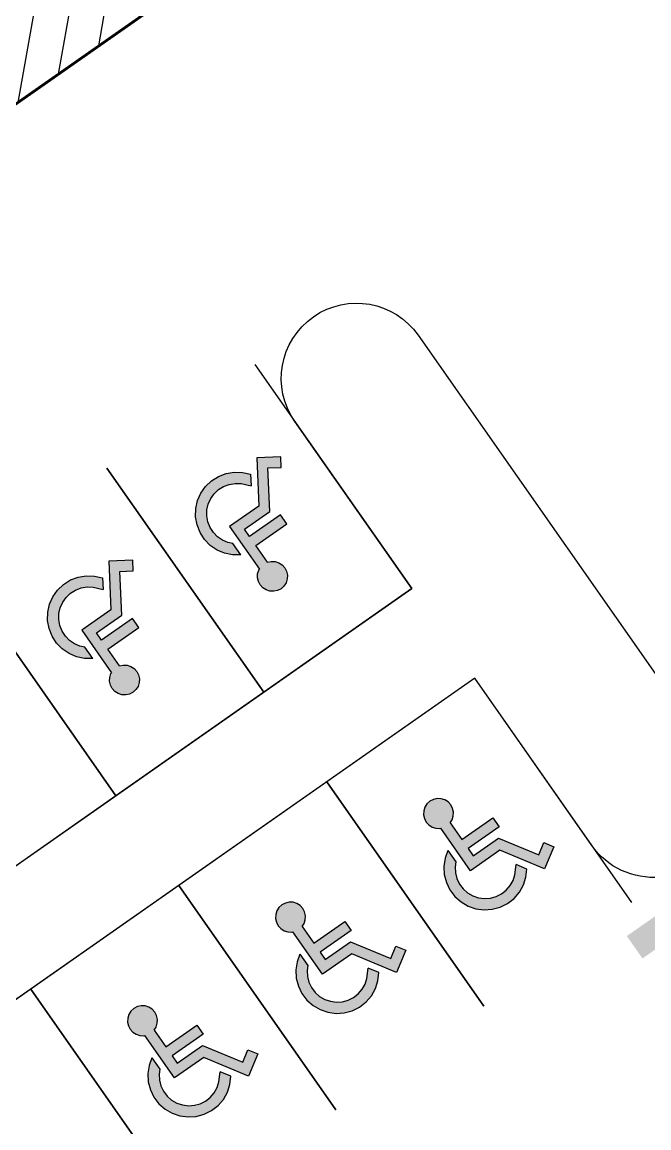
# Model space of a CAD drawing. Header units: millimetres. Extents: x 152904052 to 153933663, y 538271515 to 539240469.
# Drawn here: x 153324253 to 153335701, y 538635201 to 538655400 of the extents above; entities that cross this region are included whole.
import ezdxf

# ---------------------------------------------------------------- set-up
doc = ezdxf.new("R2010")
doc.units = ezdxf.units.MM
doc.layers.add('SCHM', color=9, linetype='Continuous')

msp = doc.modelspace()

# ---------------------------------------------------------------- hatches: boundary and pattern name
at = {"layer": 'SCHM'}
h = msp.add_hatch(dxfattribs=at)
h.set_pattern_fill('ANSI31', color=256, scale=200, angle=35)
h.set_pattern_definition([(80, (122809884.9, 494497989), (-625.352923, 110.266593), [])])
h.paths.add_polyline_path([(153324096, 538653874.4), (153326799.2, 538655767.2), (153323934.5, 538659858.6), (153321231.2, 538657965.7)])
for points in [[(153329001.3, 538645485.3), (153329049.7, 538645432.5), (153329082.7, 538645369.1), (153329098.2, 538645299.2), (153329095.1, 538645227.7), (153329073.6, 538645159.4), (153329035.1, 538645099.1), (153328982.3, 538645050.7), (153328918.9, 538645017.7), (153328849, 538645002.2), (153328777.5, 538645005.3), (153328709.2, 538645026.8), (153328648.9, 538645065.3), (153328600.5, 538645118.1), (153328567.5, 538645181.5), (153328552, 538645251.4), (153328555.1, 538645322.9), (153328576.6, 538645391.2), (153328587.4, 538645408), (153328043.7, 538646184.5), (153328575.6, 538646556.9), (153328538.1, 538647443.1), (153328975.3, 538647461.6), (153328983.5, 538647266.9), (153328741, 538647256.7), (153328774.8, 538646458.5), (153328315, 538646136.6), (153328408.7, 538646002.8), (153328975, 538646399.3), (153329090.3, 538646234.7), (153328524, 538645838.2), (153328736.9, 538645534.1), (153328801.2, 538645548.4), (153328872.7, 538645545.3), (153328941, 538645523.8)], [(153328012.8, 538645894.4), (153328101.3, 538645876), (153328248.1, 538645666.4), (153328098, 538645667.5), (153327951.2, 538645698), (153327813.1, 538645756.9), (153327689.4, 538645841.8), (153327584.8, 538645949.4), (153327503.4, 538646075.4), (153327448.3, 538646215), (153327421.8, 538646362.7), (153327424.9, 538646512.7), (153327457.4, 538646659.2), (153327518, 538646796.4), (153327604.5, 538646919), (153327713.4, 538647022.3), (153327840.5, 538647102), (153327980.8, 538647155.3), (153328128.8, 538647179.9), (153328278.8, 538647174.9), (153328424.8, 538647140.5), (153328433.8, 538646927.9), (153328251.6, 538646970.9), (153328142.3, 538646974.5), (153328034.4, 538646956.6), (153327932.2, 538646917.8), (153327839.5, 538646859.6), (153327760.2, 538646784.4), (153327697.1, 538646695), (153327652.9, 538646595), (153327629.2, 538646488.2), (153327627, 538646378.9), (153327646.3, 538646271.2), (153327686.4, 538646169.5), (153327745.8, 538646077.6), (153327822, 538645999.2), (153327912.2, 538645937.3)], [(153326298.1, 538643592.5), (153326346.5, 538643539.7), (153326379.5, 538643476.3), (153326395, 538643406.4), (153326391.9, 538643334.9), (153326370.4, 538643266.6), (153326331.9, 538643206.3), (153326279.1, 538643157.9), (153326215.7, 538643124.9), (153326145.8, 538643109.4), (153326074.3, 538643112.5), (153326006, 538643134), (153325945.7, 538643172.5), (153325897.3, 538643225.3), (153325864.3, 538643288.7), (153325848.8, 538643358.6), (153325851.9, 538643430.1), (153325873.4, 538643498.4), (153325884.2, 538643515.2), (153325340.5, 538644291.7), (153325872.4, 538644664.1), (153325834.9, 538645550.3), (153326272.1, 538645568.8), (153326280.3, 538645374.1), (153326037.8, 538645363.9), (153326071.6, 538644565.7), (153325611.8, 538644243.8), (153325705.5, 538644110), (153326271.8, 538644506.5), (153326387.1, 538644341.9), (153325820.8, 538643945.4), (153326033.7, 538643641.3), (153326098, 538643655.6), (153326169.5, 538643652.5), (153326237.8, 538643631)], [(153325309.6, 538644001.6), (153325398.1, 538643983.2), (153325544.9, 538643773.5), (153325394.8, 538643774.7), (153325247.9, 538643805.2), (153325109.9, 538643864.1), (153324986.2, 538643949), (153324881.6, 538644056.6), (153324800.2, 538644182.6), (153324745.1, 538644322.2), (153324718.6, 538644469.9), (153324721.7, 538644619.9), (153324754.2, 538644766.4), (153324814.8, 538644903.6), (153324901.3, 538645026.2), (153325010.2, 538645129.5), (153325137.3, 538645209.2), (153325277.6, 538645262.5), (153325425.6, 538645287.1), (153325575.6, 538645282.1), (153325721.6, 538645247.7), (153325730.6, 538645035.1), (153325548.4, 538645078), (153325439.1, 538645081.7), (153325331.2, 538645063.8), (153325229, 538645025), (153325136.3, 538644966.8), (153325057, 538644891.6), (153324993.9, 538644802.2), (153324949.7, 538644702.2), (153324926, 538644595.4), (153324923.8, 538644486.1), (153324943.1, 538644378.4), (153324983.2, 538644276.7), (153325042.6, 538644184.8), (153325118.8, 538644106.4), (153325209, 538644044.5)], [(153332115.5, 538641037.7), (153332082.5, 538641101.2), (153332034.2, 538641154), (153331973.8, 538641192.4), (153331905.5, 538641213.9), (153331834, 538641217.1), (153331764.2, 538641201.6), (153331700.7, 538641168.5), (153331647.9, 538641120.2), (153331609.5, 538641059.8), (153331588, 538640991.6), (153331584.8, 538640920.1), (153331600.3, 538640850.2), (153331633.4, 538640786.7), (153331681.7, 538640733.9), (153331742.1, 538640695.5), (153331810.3, 538640674), (153331881.8, 538640670.9), (153331901.4, 538640675.2), (153332445, 538639898.8), (153332976.9, 538640271.2), (153333796.8, 538639932.8), (153333963.7, 538640337.3), (153333783.6, 538640411.6), (153333691, 538640187.3), (153332952.6, 538640492), (153332492.9, 538640170.1), (153332399.2, 538640303.8), (153332965.5, 538640700.3), (153332850.1, 538640865), (153332283.9, 538640468.5), (153332071, 538640772.5), (153332106.4, 538640828.1), (153332127.9, 538640896.4), (153332131, 538640967.9)], [(153332161.9, 538639968.9), (153332174.8, 538640058.4), (153332028.1, 538640268), (153331977.8, 538640126.6), (153331956.3, 538639978.1), (153331964.4, 538639828.3), (153332001.9, 538639683), (153332067.1, 538639547.9), (153332157.7, 538639428.3), (153332270.1, 538639328.8), (153332399.8, 538639253.4), (153332541.8, 538639205), (153332690.6, 538639185.4), (153332840.3, 538639195.5), (153332985.1, 538639234.8), (153333119.3, 538639301.8), (153333237.8, 538639393.9), (153333335.8, 538639507.6), (153333409.5, 538639638.2), (153333456.1, 538639780.9), (153333473.7, 538639929.9), (153333277.1, 538640011), (153333255.1, 538639825.1), (153333221.1, 538639721.2), (153333167.4, 538639625.9), (153333095.9, 538639543.1), (153333009.6, 538639476), (153332911.8, 538639427.1), (153332806.2, 538639398.4), (153332697.1, 538639391.1), (153332588.7, 538639405.4), (153332485.2, 538639440.7), (153332390.6, 538639495.7), (153332308.7, 538639568.1), (153332242.7, 538639655.3), (153332195.1, 538639753.8), (153332167.8, 538639859.7)], [(153329412.3, 538639144.9), (153329379.3, 538639208.4), (153329330.9, 538639261.2), (153329270.6, 538639299.6), (153329202.3, 538639321.1), (153329130.8, 538639324.3), (153329061, 538639308.8), (153328997.5, 538639275.7), (153328944.7, 538639227.4), (153328906.3, 538639167), (153328884.8, 538639098.8), (153328881.6, 538639027.3), (153328897.1, 538638957.4), (153328930.2, 538638893.9), (153328978.5, 538638841.1), (153329038.9, 538638802.7), (153329107.1, 538638781.2), (153329178.6, 538638778.1), (153329198.2, 538638782.4), (153329741.8, 538638006), (153330273.7, 538638378.4), (153331093.6, 538638040), (153331260.5, 538638444.5), (153331080.4, 538638518.8), (153330987.8, 538638294.4), (153330249.4, 538638599.2), (153329789.7, 538638277.3), (153329696, 538638411), (153330262.3, 538638807.5), (153330146.9, 538638972.2), (153329580.7, 538638575.7), (153329367.8, 538638879.7), (153329403.2, 538638935.3), (153329424.7, 538639003.5), (153329427.8, 538639075)], [(153329458.7, 538638076.1), (153329471.6, 538638165.6), (153329324.9, 538638375.2), (153329274.6, 538638233.8), (153329253.1, 538638085.3), (153329261.2, 538637935.5), (153329298.7, 538637790.2), (153329363.9, 538637655.1), (153329454.5, 538637535.5), (153329566.9, 538637436), (153329696.6, 538637360.6), (153329838.6, 538637312.1), (153329987.4, 538637292.6), (153330137.1, 538637302.7), (153330281.9, 538637342), (153330416.1, 538637409), (153330534.6, 538637501.1), (153330632.6, 538637614.8), (153330706.3, 538637745.4), (153330752.9, 538637888.1), (153330770.5, 538638037.1), (153330573.9, 538638118.2), (153330551.9, 538637932.3), (153330517.9, 538637828.4), (153330464.2, 538637733.1), (153330392.7, 538637650.3), (153330306.4, 538637583.2), (153330208.6, 538637534.3), (153330103, 538637505.6), (153329993.9, 538637498.3), (153329885.5, 538637512.6), (153329782, 538637547.9), (153329687.4, 538637602.8), (153329605.5, 538637675.3), (153329539.5, 538637762.5), (153329491.9, 538637861), (153329464.6, 538637966.9)], [(153326709.1, 538637252.1), (153326676.1, 538637315.6), (153326627.7, 538637368.4), (153326567.4, 538637406.8), (153326499.1, 538637428.3), (153326427.6, 538637431.5), (153326357.8, 538637416), (153326294.3, 538637382.9), (153326241.5, 538637334.6), (153326203.1, 538637274.2), (153326181.5, 538637206), (153326178.4, 538637134.5), (153326193.9, 538637064.6), (153326227, 538637001.1), (153326275.3, 538636948.3), (153326335.7, 538636909.9), (153326403.9, 538636888.4), (153326475.4, 538636885.2), (153326495, 538636889.6), (153327038.6, 538636113.2), (153327570.5, 538636485.6), (153328390.4, 538636147.2), (153328557.3, 538636551.7), (153328377.2, 538636626), (153328284.6, 538636401.6), (153327546.2, 538636706.4), (153327086.5, 538636384.5), (153326992.8, 538636518.2), (153327559.1, 538636914.7), (153327443.7, 538637079.4), (153326877.5, 538636682.9), (153326664.6, 538636986.9), (153326700, 538637042.5), (153326721.5, 538637110.7), (153326724.6, 538637182.2)], [(153326755.5, 538636183.3), (153326768.4, 538636272.8), (153326621.7, 538636482.4), (153326571.4, 538636341), (153326549.9, 538636192.5), (153326558, 538636042.7), (153326595.5, 538635897.4), (153326660.7, 538635762.3), (153326751.3, 538635642.7), (153326863.7, 538635543.2), (153326993.4, 538635467.8), (153327135.4, 538635419.3), (153327284.2, 538635399.8), (153327433.9, 538635409.9), (153327578.7, 538635449.2), (153327712.9, 538635516.2), (153327831.3, 538635608.3), (153327929.4, 538635722), (153328003.1, 538635852.6), (153328049.7, 538635995.3), (153328067.3, 538636144.3), (153327870.7, 538636225.4), (153327848.7, 538636039.5), (153327814.7, 538635935.6), (153327761, 538635840.3), (153327689.5, 538635757.5), (153327603.2, 538635690.4), (153327505.4, 538635641.5), (153327399.8, 538635612.8), (153327290.7, 538635605.5), (153327182.3, 538635619.8), (153327078.8, 538635655.1), (153326984.2, 538635710), (153326902.3, 538635782.5), (153326836.3, 538635869.7), (153326788.7, 538635968.2), (153326761.4, 538636074.1)]]:
    msp.add_hatch(color=256, dxfattribs=at).paths.add_polyline_path(points)

# ---------------------------------------------------------------- linework, layer by layer
for p, q in [((153328975.3, 538647461.6), (153328538.1, 538647443.1)), ((153328538.1, 538647443.1), (153328575.6, 538646556.9)), ((153328983.5, 538647266.9), (153328975.3, 538647461.6)), ((153327980.8, 538647155.3), (153328128.8, 538647179.9)), ((153328128.8, 538647179.9), (153328278.8, 538647174.9)), ((153328278.8, 538647174.9), (153328424.8, 538647140.5)), ((153328741, 538647256.7), (153328983.5, 538647266.9)), ((153328774.8, 538646458.5), (153328741, 538647256.7)), ((153327604.5, 538646919), (153327713.4, 538647022.3)), ((153327713.4, 538647022.3), (153327840.5, 538647102)), ((153327840.5, 538647102), (153327980.8, 538647155.3)), ((153328034.4, 538646956.6), (153328142.3, 538646974.5)), ((153328142.3, 538646974.5), (153328251.6, 538646970.9)), ((153328251.6, 538646970.9), (153328433.8, 538646927.9)), ((153328424.8, 538647140.5), (153328433.8, 538646927.9)), ((153327457.4, 538646659.2), (153327518, 538646796.4)), ((153327518, 538646796.4), (153327604.5, 538646919)), ((153327697.1, 538646695), (153327760.2, 538646784.4)), ((153327760.2, 538646784.4), (153327839.5, 538646859.6)), ((153327839.5, 538646859.6), (153327932.2, 538646917.8)), ((153327932.2, 538646917.8), (153328034.4, 538646956.6)), ((153327424.9, 538646512.7), (153327457.4, 538646659.2)), ((153327629.2, 538646488.2), (153327652.9, 538646595)), ((153327652.9, 538646595), (153327697.1, 538646695)), ((153327421.8, 538646362.7), (153327424.9, 538646512.7)), ((153327448.3, 538646215), (153327421.8, 538646362.7)), ((153327627, 538646378.9), (153327629.2, 538646488.2)), ((153327646.3, 538646271.2), (153327627, 538646378.9)), ((153328575.6, 538646556.9), (153328043.7, 538646184.5)), ((153328315, 538646136.6), (153328774.8, 538646458.5)), ((153328975, 538646399.3), (153328408.7, 538646002.8)), ((153329090.3, 538646234.7), (153328975, 538646399.3)), ((153327503.4, 538646075.4), (153327448.3, 538646215)), ((153327686.4, 538646169.5), (153327646.3, 538646271.2)), ((153327745.8, 538646077.6), (153327686.4, 538646169.5)), ((153328043.7, 538646184.5), (153328587.4, 538645408)), ((153328524, 538645838.2), (153329090.3, 538646234.7)), ((153327584.8, 538645949.4), (153327503.4, 538646075.4)), ((153327822, 538645999.2), (153327745.8, 538646077.6)), ((153327912.2, 538645937.3), (153327822, 538645999.2)), ((153328408.7, 538646002.8), (153328315, 538646136.6)), ((153327689.4, 538645841.8), (153327584.8, 538645949.4)), ((153327813.1, 538645756.9), (153327689.4, 538645841.8)), ((153327951.2, 538645698), (153327813.1, 538645756.9)), ((153328012.8, 538645894.4), (153327912.2, 538645937.3)), ((153328101.3, 538645876), (153328012.8, 538645894.4)), ((153328248.1, 538645666.4), (153328101.3, 538645876)), ((153328736.9, 538645534.1), (153328524, 538645838.2)), ((153326272.1, 538645568.8), (153325834.9, 538645550.3)), ((153326280.3, 538645374.1), (153326272.1, 538645568.8)), ((153328098, 538645667.5), (153327951.2, 538645698)), ((153328248.1, 538645666.4), (153328098, 538645667.5)), ((153325834.9, 538645550.3), (153325872.4, 538644664.1)), ((153326037.8, 538645363.9), (153326280.3, 538645374.1)), ((153326071.6, 538644565.7), (153326037.8, 538645363.9)), ((153328555.1, 538645322.9), (153328576.6, 538645391.2)), ((153328576.6, 538645391.2), (153328587.4, 538645408)), ((153328736.9, 538645534.1), (153328801.2, 538645548.4)), ((153328801.2, 538645548.4), (153328872.7, 538645545.3)), ((153328872.7, 538645545.3), (153328941, 538645523.8)), ((153328941, 538645523.8), (153329001.3, 538645485.3)), ((153329001.3, 538645485.3), (153329049.7, 538645432.5)), ((153329049.7, 538645432.5), (153329082.7, 538645369.1)), ((153329082.7, 538645369.1), (153329098.2, 538645299.2)), ((153325010.2, 538645129.5), (153325137.3, 538645209.2)), ((153325137.3, 538645209.2), (153325277.6, 538645262.5)), ((153325277.6, 538645262.5), (153325425.6, 538645287.1)), ((153325425.6, 538645287.1), (153325575.6, 538645282.1)), ((153325575.6, 538645282.1), (153325721.6, 538645247.7)), ((153325721.6, 538645247.7), (153325730.6, 538645035.1)), ((153328552, 538645251.4), (153328555.1, 538645322.9)), ((153328567.5, 538645181.5), (153328552, 538645251.4)), ((153328600.5, 538645118.1), (153328567.5, 538645181.5)), ((153329073.6, 538645159.4), (153329035.1, 538645099.1)), ((153329095.1, 538645227.7), (153329073.6, 538645159.4)), ((153329098.2, 538645299.2), (153329095.1, 538645227.7)), ((153324814.8, 538644903.6), (153324901.3, 538645026.2)), ((153324901.3, 538645026.2), (153325010.2, 538645129.5)), ((153325057, 538644891.6), (153325136.3, 538644966.8)), ((153325136.3, 538644966.8), (153325229, 538645025)), ((153325229, 538645025), (153325331.2, 538645063.8)), ((153325331.2, 538645063.8), (153325439.1, 538645081.7)), ((153325439.1, 538645081.7), (153325548.4, 538645078)), ((153325548.4, 538645078), (153325730.6, 538645035.1)), ((153328648.9, 538645065.3), (153328600.5, 538645118.1)), ((153328709.2, 538645026.8), (153328648.9, 538645065.3)), ((153328777.5, 538645005.3), (153328709.2, 538645026.8)), ((153328849, 538645002.2), (153328777.5, 538645005.3)), ((153328918.9, 538645017.7), (153328849, 538645002.2)), ((153328982.3, 538645050.7), (153328918.9, 538645017.7)), ((153329035.1, 538645099.1), (153328982.3, 538645050.7)), ((153324721.7, 538644619.9), (153324754.2, 538644766.4)), ((153324754.2, 538644766.4), (153324814.8, 538644903.6)), ((153324949.7, 538644702.2), (153324993.9, 538644802.2)), ((153324993.9, 538644802.2), (153325057, 538644891.6)), ((153324718.6, 538644469.9), (153324721.7, 538644619.9)), ((153324923.8, 538644486.1), (153324926, 538644595.4)), ((153324926, 538644595.4), (153324949.7, 538644702.2)), ((153325872.4, 538644664.1), (153325340.5, 538644291.7)), ((153325611.8, 538644243.8), (153326071.6, 538644565.7)), ((153324745.1, 538644322.2), (153324718.6, 538644469.9)), ((153324943.1, 538644378.4), (153324923.8, 538644486.1)), ((153324983.2, 538644276.7), (153324943.1, 538644378.4)), ((153326271.8, 538644506.5), (153325705.5, 538644110)), ((153325820.8, 538643945.4), (153326387.1, 538644341.9)), ((153326387.1, 538644341.9), (153326271.8, 538644506.5)), ((153324800.2, 538644182.6), (153324745.1, 538644322.2)), ((153324881.6, 538644056.6), (153324800.2, 538644182.6)), ((153325042.6, 538644184.8), (153324983.2, 538644276.7)), ((153325118.8, 538644106.4), (153325042.6, 538644184.8)), ((153325340.5, 538644291.7), (153325884.2, 538643515.2)), ((153325705.5, 538644110), (153325611.8, 538644243.8)), ((153324986.2, 538643949), (153324881.6, 538644056.6)), ((153325109.9, 538643864.1), (153324986.2, 538643949)), ((153325209, 538644044.5), (153325118.8, 538644106.4)), ((153325309.6, 538644001.6), (153325209, 538644044.5)), ((153325398.1, 538643983.2), (153325309.6, 538644001.6)), ((153325544.9, 538643773.5), (153325398.1, 538643983.2)), ((153326033.7, 538643641.3), (153325820.8, 538643945.4)), ((153325247.9, 538643805.2), (153325109.9, 538643864.1)), ((153325394.8, 538643774.7), (153325247.9, 538643805.2)), ((153325544.9, 538643773.5), (153325394.8, 538643774.7)), ((153326033.7, 538643641.3), (153326098, 538643655.6)), ((153326098, 538643655.6), (153326169.5, 538643652.5)), ((153326169.5, 538643652.5), (153326237.8, 538643631)), ((153326237.8, 538643631), (153326298.1, 538643592.5)), ((153326298.1, 538643592.5), (153326346.5, 538643539.7)), ((153326346.5, 538643539.7), (153326379.5, 538643476.3)), ((153325848.8, 538643358.6), (153325851.9, 538643430.1)), ((153325864.3, 538643288.7), (153325848.8, 538643358.6)), ((153325851.9, 538643430.1), (153325873.4, 538643498.4)), ((153325873.4, 538643498.4), (153325884.2, 538643515.2)), ((153326391.9, 538643334.9), (153326370.4, 538643266.6)), ((153326379.5, 538643476.3), (153326395, 538643406.4)), ((153326395, 538643406.4), (153326391.9, 538643334.9)), ((153325897.3, 538643225.3), (153325864.3, 538643288.7)), ((153325945.7, 538643172.5), (153325897.3, 538643225.3)), ((153326006, 538643134), (153325945.7, 538643172.5)), ((153326074.3, 538643112.5), (153326006, 538643134)), ((153326279.1, 538643157.9), (153326215.7, 538643124.9)), ((153326331.9, 538643206.3), (153326279.1, 538643157.9)), ((153326370.4, 538643266.6), (153326331.9, 538643206.3)), ((153326145.8, 538643109.4), (153326074.3, 538643112.5)), ((153326215.7, 538643124.9), (153326145.8, 538643109.4)), ((153331647.9, 538641120.2), (153331609.5, 538641059.8)), ((153331700.7, 538641168.5), (153331647.9, 538641120.2)), ((153331764.2, 538641201.6), (153331700.7, 538641168.5)), ((153331834, 538641217.1), (153331764.2, 538641201.6)), ((153331905.5, 538641213.9), (153331834, 538641217.1)), ((153331973.8, 538641192.4), (153331905.5, 538641213.9)), ((153332034.2, 538641154), (153331973.8, 538641192.4)), ((153332082.5, 538641101.2), (153332034.2, 538641154)), ((153331588, 538640991.6), (153331584.8, 538640920.1)), ((153331584.8, 538640920.1), (153331600.3, 538640850.2)), ((153331609.5, 538641059.8), (153331588, 538640991.6)), ((153332115.5, 538641037.7), (153332082.5, 538641101.2)), ((153332131, 538640967.9), (153332115.5, 538641037.7)), ((153332127.9, 538640896.4), (153332131, 538640967.9)), ((153331600.3, 538640850.2), (153331633.4, 538640786.7)), ((153331633.4, 538640786.7), (153331681.7, 538640733.9)), ((153331681.7, 538640733.9), (153331742.1, 538640695.5)), ((153332071, 538640772.5), (153332106.4, 538640828.1)), ((153332071, 538640772.5), (153332283.9, 538640468.5)), ((153332106.4, 538640828.1), (153332127.9, 538640896.4)), ((153332283.9, 538640468.5), (153332850.1, 538640865)), ((153332850.1, 538640865), (153332965.5, 538640700.3)), ((153331742.1, 538640695.5), (153331810.3, 538640674)), ((153331810.3, 538640674), (153331881.8, 538640670.9)), ((153331881.8, 538640670.9), (153331901.4, 538640675.2)), ((153332445, 538639898.8), (153331901.4, 538640675.2)), ((153332965.5, 538640700.3), (153332399.2, 538640303.8)), ((153332399.2, 538640303.8), (153332492.9, 538640170.1)), ((153332492.9, 538640170.1), (153332952.6, 538640492)), ((153332952.6, 538640492), (153333691, 538640187.3)), ((153333691, 538640187.3), (153333783.6, 538640411.6)), ((153333783.6, 538640411.6), (153333963.7, 538640337.3)), ((153333963.7, 538640337.3), (153333796.8, 538639932.8)), ((153331977.8, 538640126.6), (153331956.3, 538639978.1)), ((153332028.1, 538640268), (153331977.8, 538640126.6)), ((153332028.1, 538640268), (153332174.8, 538640058.4)), ((153332976.9, 538640271.2), (153332445, 538639898.8)), ((153333796.8, 538639932.8), (153332976.9, 538640271.2)), ((153331956.3, 538639978.1), (153331964.4, 538639828.3)), ((153332174.8, 538640058.4), (153332161.9, 538639968.9)), ((153332161.9, 538639968.9), (153332167.8, 538639859.7)), ((153333255.1, 538639825.1), (153333277.1, 538640011)), ((153333473.7, 538639929.9), (153333277.1, 538640011)), ((153333456.1, 538639780.9), (153333473.7, 538639929.9)), ((153331964.4, 538639828.3), (153332001.9, 538639683)), ((153332167.8, 538639859.7), (153332195.1, 538639753.8)), ((153332195.1, 538639753.8), (153332242.7, 538639655.3)), ((153333167.4, 538639625.9), (153333221.1, 538639721.2)), ((153333221.1, 538639721.2), (153333255.1, 538639825.1)), ((153333409.5, 538639638.2), (153333456.1, 538639780.9)), ((153332001.9, 538639683), (153332067.1, 538639547.9)), ((153332067.1, 538639547.9), (153332157.7, 538639428.3)), ((153332242.7, 538639655.3), (153332308.7, 538639568.1)), ((153332308.7, 538639568.1), (153332390.6, 538639495.7)), ((153332390.6, 538639495.7), (153332485.2, 538639440.7)), ((153333009.6, 538639476), (153333095.9, 538639543.1)), ((153333095.9, 538639543.1), (153333167.4, 538639625.9)), ((153333237.8, 538639393.9), (153333335.8, 538639507.6)), ((153333335.8, 538639507.6), (153333409.5, 538639638.2)), ((153329061, 538639308.8), (153328997.5, 538639275.7)), ((153329130.8, 538639324.3), (153329061, 538639308.8)), ((153329202.3, 538639321.1), (153329130.8, 538639324.3)), ((153329270.6, 538639299.6), (153329202.3, 538639321.1)), ((153329330.9, 538639261.2), (153329270.6, 538639299.6)), ((153332157.7, 538639428.3), (153332270.1, 538639328.8)), ((153332270.1, 538639328.8), (153332399.8, 538639253.4)), ((153332485.2, 538639440.7), (153332588.7, 538639405.4)), ((153332588.7, 538639405.4), (153332697.1, 538639391.1)), ((153332697.1, 538639391.1), (153332806.2, 538639398.4)), ((153332806.2, 538639398.4), (153332911.8, 538639427.1)), ((153332911.8, 538639427.1), (153333009.6, 538639476)), ((153332985.1, 538639234.8), (153333119.3, 538639301.8)), ((153333119.3, 538639301.8), (153333237.8, 538639393.9)), ((153328884.8, 538639098.8), (153328881.6, 538639027.3)), ((153328906.3, 538639167), (153328884.8, 538639098.8)), ((153328944.7, 538639227.4), (153328906.3, 538639167)), ((153328997.5, 538639275.7), (153328944.7, 538639227.4)), ((153329379.3, 538639208.4), (153329330.9, 538639261.2)), ((153329412.3, 538639144.9), (153329379.3, 538639208.4)), ((153329427.8, 538639075), (153329412.3, 538639144.9)), ((153332399.8, 538639253.4), (153332541.8, 538639205)), ((153332541.8, 538639205), (153332690.6, 538639185.4)), ((153332690.6, 538639185.4), (153332840.3, 538639195.5)), ((153332840.3, 538639195.5), (153332985.1, 538639234.8)), ((153328881.6, 538639027.3), (153328897.1, 538638957.4)), ((153328897.1, 538638957.4), (153328930.2, 538638893.9)), ((153328930.2, 538638893.9), (153328978.5, 538638841.1)), ((153329367.8, 538638879.7), (153329403.2, 538638935.3)), ((153329403.2, 538638935.3), (153329424.7, 538639003.5)), ((153329424.7, 538639003.5), (153329427.8, 538639075)), ((153329580.7, 538638575.7), (153330146.9, 538638972.2)), ((153330146.9, 538638972.2), (153330262.3, 538638807.5)), ((153328978.5, 538638841.1), (153329038.9, 538638802.7)), ((153329038.9, 538638802.7), (153329107.1, 538638781.2)), ((153329107.1, 538638781.2), (153329178.6, 538638778.1)), ((153329178.6, 538638778.1), (153329198.2, 538638782.4)), ((153329741.8, 538638006), (153329198.2, 538638782.4)), ((153329367.8, 538638879.7), (153329580.7, 538638575.7)), ((153330262.3, 538638807.5), (153329696, 538638411)), ((153329789.7, 538638277.3), (153330249.4, 538638599.2)), ((153330249.4, 538638599.2), (153330987.8, 538638294.4)), ((153330987.8, 538638294.4), (153331080.4, 538638518.8)), ((153331080.4, 538638518.8), (153331260.5, 538638444.5)), ((153329324.9, 538638375.2), (153329274.6, 538638233.8)), ((153329324.9, 538638375.2), (153329471.6, 538638165.6)), ((153329696, 538638411), (153329789.7, 538638277.3)), ((153330273.7, 538638378.4), (153329741.8, 538638006)), ((153331093.6, 538638040), (153330273.7, 538638378.4)), ((153331260.5, 538638444.5), (153331093.6, 538638040)), ((153329274.6, 538638233.8), (153329253.1, 538638085.3)), ((153329253.1, 538638085.3), (153329261.2, 538637935.5)), ((153329471.6, 538638165.6), (153329458.7, 538638076.1)), ((153330551.9, 538637932.3), (153330573.9, 538638118.2)), ((153330770.5, 538638037.1), (153330573.9, 538638118.2)), ((153329261.2, 538637935.5), (153329298.7, 538637790.2)), ((153329458.7, 538638076.1), (153329464.6, 538637966.9)), ((153329464.6, 538637966.9), (153329491.9, 538637861)), ((153330517.9, 538637828.4), (153330551.9, 538637932.3)), ((153330706.3, 538637745.4), (153330752.9, 538637888.1)), ((153330752.9, 538637888.1), (153330770.5, 538638037.1)), ((153329298.7, 538637790.2), (153329363.9, 538637655.1)), ((153329491.9, 538637861), (153329539.5, 538637762.5)), ((153329539.5, 538637762.5), (153329605.5, 538637675.3)), ((153329605.5, 538637675.3), (153329687.4, 538637602.8)), ((153330392.7, 538637650.3), (153330464.2, 538637733.1)), ((153330464.2, 538637733.1), (153330517.9, 538637828.4)), ((153330632.6, 538637614.8), (153330706.3, 538637745.4)), ((153329363.9, 538637655.1), (153329454.5, 538637535.5)), ((153329454.5, 538637535.5), (153329566.9, 538637436)), ((153329687.4, 538637602.8), (153329782, 538637547.9)), ((153329782, 538637547.9), (153329885.5, 538637512.6)), ((153329885.5, 538637512.6), (153329993.9, 538637498.3)), ((153329993.9, 538637498.3), (153330103, 538637505.6)), ((153330103, 538637505.6), (153330208.6, 538637534.3)), ((153330208.6, 538637534.3), (153330306.4, 538637583.2)), ((153330306.4, 538637583.2), (153330392.7, 538637650.3)), ((153330416.1, 538637409), (153330534.6, 538637501.1)), ((153330534.6, 538637501.1), (153330632.6, 538637614.8)), ((153326203.1, 538637274.2), (153326181.5, 538637206)), ((153326241.5, 538637334.6), (153326203.1, 538637274.2)), ((153326294.3, 538637382.9), (153326241.5, 538637334.6)), ((153326357.8, 538637416), (153326294.3, 538637382.9)), ((153326427.6, 538637431.5), (153326357.8, 538637416)), ((153326499.1, 538637428.3), (153326427.6, 538637431.5)), ((153326567.4, 538637406.8), (153326499.1, 538637428.3)), ((153326627.7, 538637368.4), (153326567.4, 538637406.8)), ((153326676.1, 538637315.6), (153326627.7, 538637368.4)), ((153326709.1, 538637252.1), (153326676.1, 538637315.6)), ((153329566.9, 538637436), (153329696.6, 538637360.6)), ((153329696.6, 538637360.6), (153329838.6, 538637312.1)), ((153329838.6, 538637312.1), (153329987.4, 538637292.6)), ((153329987.4, 538637292.6), (153330137.1, 538637302.7)), ((153330137.1, 538637302.7), (153330281.9, 538637342)), ((153330281.9, 538637342), (153330416.1, 538637409)), ((153326181.5, 538637206), (153326178.4, 538637134.5)), ((153326178.4, 538637134.5), (153326193.9, 538637064.6)), ((153326700, 538637042.5), (153326721.5, 538637110.7)), ((153326724.6, 538637182.2), (153326709.1, 538637252.1)), ((153326721.5, 538637110.7), (153326724.6, 538637182.2)), ((153326877.5, 538636682.9), (153327443.7, 538637079.4)), ((153327443.7, 538637079.4), (153327559.1, 538636914.7)), ((153326193.9, 538637064.6), (153326227, 538637001.1)), ((153326227, 538637001.1), (153326275.3, 538636948.3)), ((153326275.3, 538636948.3), (153326335.7, 538636909.9)), ((153326335.7, 538636909.9), (153326403.9, 538636888.4)), ((153326403.9, 538636888.4), (153326475.4, 538636885.2)), ((153326475.4, 538636885.2), (153326495, 538636889.6)), ((153327038.6, 538636113.2), (153326495, 538636889.6)), ((153326664.6, 538636986.9), (153326700, 538637042.5)), ((153326664.6, 538636986.9), (153326877.5, 538636682.9)), ((153327559.1, 538636914.7), (153326992.8, 538636518.2)), ((153327086.5, 538636384.5), (153327546.2, 538636706.4)), ((153327546.2, 538636706.4), (153328284.6, 538636401.6)), ((153326621.7, 538636482.4), (153326571.4, 538636341)), ((153326621.7, 538636482.4), (153326768.4, 538636272.8)), ((153326992.8, 538636518.2), (153327086.5, 538636384.5)), ((153327570.5, 538636485.6), (153327038.6, 538636113.2)), ((153328390.4, 538636147.2), (153327570.5, 538636485.6)), ((153328284.6, 538636401.6), (153328377.2, 538636626)), ((153328377.2, 538636626), (153328557.3, 538636551.7)), ((153328557.3, 538636551.7), (153328390.4, 538636147.2)), ((153326571.4, 538636341), (153326549.9, 538636192.5)), ((153326768.4, 538636272.8), (153326755.5, 538636183.3)), ((153326549.9, 538636192.5), (153326558, 538636042.7)), ((153326755.5, 538636183.3), (153326761.4, 538636074.1)), ((153326761.4, 538636074.1), (153326788.7, 538635968.2)), ((153327848.7, 538636039.5), (153327870.7, 538636225.4)), ((153328067.3, 538636144.3), (153327870.7, 538636225.4)), ((153328049.7, 538635995.3), (153328067.3, 538636144.3)), ((153326558, 538636042.7), (153326595.5, 538635897.4)), ((153326595.5, 538635897.4), (153326660.7, 538635762.3)), ((153326788.7, 538635968.2), (153326836.3, 538635869.7)), ((153326836.3, 538635869.7), (153326902.3, 538635782.5)), ((153327761, 538635840.3), (153327814.7, 538635935.6)), ((153327814.7, 538635935.6), (153327848.7, 538636039.5)), ((153328003.1, 538635852.6), (153328049.7, 538635995.3)), ((153326660.7, 538635762.3), (153326751.3, 538635642.7)), ((153326902.3, 538635782.5), (153326984.2, 538635710)), ((153326984.2, 538635710), (153327078.8, 538635655.1)), ((153327078.8, 538635655.1), (153327182.3, 538635619.8)), ((153327505.4, 538635641.5), (153327603.2, 538635690.4)), ((153327603.2, 538635690.4), (153327689.5, 538635757.5)), ((153327689.5, 538635757.5), (153327761, 538635840.3)), ((153327831.3, 538635608.3), (153327929.4, 538635722)), ((153327929.4, 538635722), (153328003.1, 538635852.6)), ((153326751.3, 538635642.7), (153326863.7, 538635543.2)), ((153326863.7, 538635543.2), (153326993.4, 538635467.8)), ((153326993.4, 538635467.8), (153327135.4, 538635419.3)), ((153327182.3, 538635619.8), (153327290.7, 538635605.5)), ((153327290.7, 538635605.5), (153327399.8, 538635612.8)), ((153327399.8, 538635612.8), (153327505.4, 538635641.5)), ((153327578.7, 538635449.2), (153327712.9, 538635516.2)), ((153327712.9, 538635516.2), (153327831.3, 538635608.3)), ((153327135.4, 538635419.3), (153327284.2, 538635399.8)), ((153327284.2, 538635399.8), (153327433.9, 538635409.9)), ((153327433.9, 538635409.9), (153327578.7, 538635449.2))]:
    msp.add_line(p, q, dxfattribs=at)
at = {"layer": 'SCHM', "const_width": 50}
msp.add_lwpolyline([(153324096, 538653874.4), (153326799.2, 538655767.2), (153323934.5, 538659858.6), (153321231.2, 538657965.7)], close=True, dxfattribs=at)
at = {"layer": 'SCHM', "ltscale": 0.0008}
msp.add_lwpolyline([(153216152.1, 538568920.6, -1), (153218404.8, 538570497.9), (153220541.3, 538567446.6), (153331372.6, 538645051.5), (153329236, 538648102.8, -1), (153331488.7, 538649680.2), (153336909, 538641939.2, -1), (153334656.3, 538640361.8), (153332519.8, 538643413.2), (153221688.5, 538565808.3), (153223825.1, 538562756.9, -1), (153221572.4, 538561179.6)], format="xyb", close=True, dxfattribs=at)
at = {"layer": 'SCHM'}
for points in [[(153328504.5, 538649147.6), (153331372.4, 538645051.8), (153328669.2, 538643159), (153325801.3, 538647254.8)], [(153325801.3, 538647254.8), (153328669.2, 538643159), (153325966, 538641266.2), (153323098.1, 538645362)], [(153323098.1, 538645362), (153325966, 538641266.2), (153323262.7, 538639373.4), (153320394.9, 538643469.2)], [(153335387.1, 538639318.3), (153332519.2, 538643414), (153329816, 538641521.2), (153332683.9, 538637425.5)], [(153332683.9, 538637425.5), (153329816, 538641521.2), (153327112.8, 538639628.4), (153329980.6, 538635532.7)], [(153329980.6, 538635532.7), (153327112.8, 538639628.4), (153324409.6, 538637735.6), (153327277.4, 538633639.9)], [(153327277.4, 538633639.9), (153324409.6, 538637735.6), (153321706.4, 538635842.8), (153324574.2, 538631747.1)]]:
    msp.add_lwpolyline(points, dxfattribs=at)
msp.add_solid([(153335584.4, 538638295.5), (153338041.9, 538640016.2), (153335297.6, 538638705), (153337755.1, 538640425.8)], dxfattribs=at)

doc.saveas('drawing.dxf')
